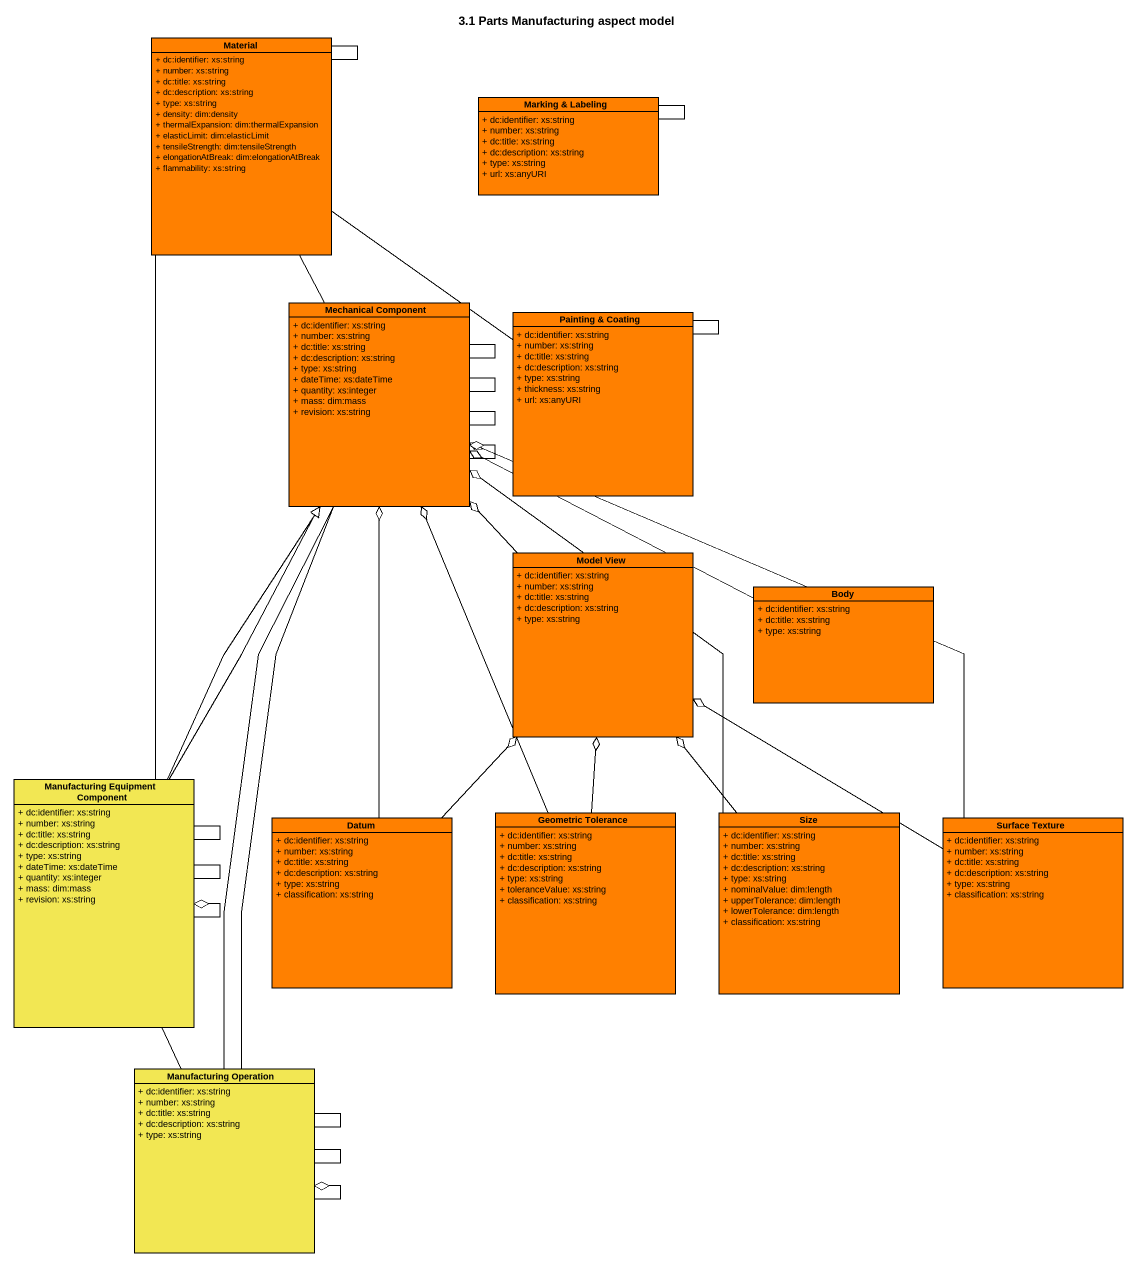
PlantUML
@startuml
title 3.1 Parts Manufacturing aspect model
hide circle
hide empty members
skinparam classAttributeIconSize 0
class Material #FF8000 {
  + dc:identifier: xs:string
  + number: xs:string
  + dc:title: xs:string
  + dc:description: xs:string
  + type: xs:string
  + density: dim:density
  + thermalExpansion: dim:thermalExpansion
  + elasticLimit: dim:elasticLimit
  + tensileStrength: dim:tensileStrength
  + elongationAtBreak: dim:elongationAtBreak
  + flammability: xs:string
}
class "Marking & Labeling" as Marking_Labeling #FF8000 {
  + dc:identifier: xs:string
  + number: xs:string
  + dc:title: xs:string
  + dc:description: xs:string
  + type: xs:string
  + url: xs:anyURI
}
class "Mechanical Component" as Mechanical_Component #FF8000 {
  + dc:identifier: xs:string
  + number: xs:string
  + dc:title: xs:string
  + dc:description: xs:string
  + type: xs:string
  + dateTime: xs:dateTime
  + quantity: xs:integer
  + mass: dim:mass
  + revision: xs:string
}
class "Painting & Coating" as Painting_Coating #FF8000 {
  + dc:identifier: xs:string
  + number: xs:string
  + dc:title: xs:string
  + dc:description: xs:string
  + type: xs:string
  + thickness: xs:string
  + url: xs:anyURI
}
class "Model View" as Model_View #FF8000 {
  + dc:identifier: xs:string
  + number: xs:string
  + dc:title: xs:string
  + dc:description: xs:string
  + type: xs:string
}
class Body #FF8000 {
  + dc:identifier: xs:string
  + dc:title: xs:string
  + type: xs:string
}
class "Manufacturing Equipment Component" as Manufacturing_Equipment #F2E753 {
  + dc:identifier: xs:string
  + number: xs:string
  + dc:title: xs:string
  + dc:description: xs:string
  + type: xs:string
  + dateTime: xs:dateTime
  + quantity: xs:integer
  + mass: dim:mass
  + revision: xs:string
}
class Datum #FF8000 {
  + dc:identifier: xs:string
  + number: xs:string
  + dc:title: xs:string
  + dc:description: xs:string
  + type: xs:string
  + classification: xs:string
}
class "Geometric Tolerance" as Geometric_Tolerance #FF8000 {
  + dc:identifier: xs:string
  + number: xs:string
  + dc:title: xs:string
  + dc:description: xs:string
  + type: xs:string
  + toleranceValue: xs:string
  + classification: xs:string
}
class Size #FF8000 {
  + dc:identifier: xs:string
  + number: xs:string
  + dc:title: xs:string
  + dc:description: xs:string
  + type: xs:string
  + nominalValue: dim:length
  + upperTolerance: dim:length
  + lowerTolerance: dim:length
  + classification: xs:string
}
class "Surface Texture" as Surface_Texture #FF8000 {
  + dc:identifier: xs:string
  + number: xs:string
  + dc:title: xs:string
  + dc:description: xs:string
  + type: xs:string
  + classification: xs:string
}
class "Manufacturing Operation" as Manufacturing_Operation #F2E753 {
  + dc:identifier: xs:string
  + number: xs:string
  + dc:title: xs:string
  + dc:description: xs:string
  + type: xs:string
}
Material -- Material
Marking_Labeling -- Marking_Labeling
Mechanical_Component -up- Material
Mechanical_Component -- Mechanical_Component
Mechanical_Component -- Mechanical_Component
Mechanical_Component -- Mechanical_Component
Mechanical_Component --o Mechanical_Component
Painting_Coating -up- Material
Painting_Coating -- Painting_Coating
Model_View -up-o Mechanical_Component
Body -left-o Mechanical_Component
Manufacturing_Equipment -up- Material
Manufacturing_Equipment -up-|> Mechanical_Component
Manufacturing_Equipment -up- Mechanical_Component
Manufacturing_Equipment -- Manufacturing_Equipment
Manufacturing_Equipment -- Manufacturing_Equipment
Manufacturing_Equipment --o Manufacturing_Equipment
Datum -up-o Mechanical_Component
Datum -up-o Model_View
Geometric_Tolerance -up-o Mechanical_Component
Geometric_Tolerance -up-o Model_View
Size -up-o Mechanical_Component
Size -up-o Model_View
Surface_Texture -up-o Mechanical_Component
Surface_Texture -up-o Model_View
Manufacturing_Operation -up- Mechanical_Component
Manufacturing_Operation -up- Mechanical_Component
Manufacturing_Operation -up- Manufacturing_Equipment
Manufacturing_Operation -- Manufacturing_Operation
Manufacturing_Operation -- Manufacturing_Operation
Manufacturing_Operation --o Manufacturing_Operation
@enduml
